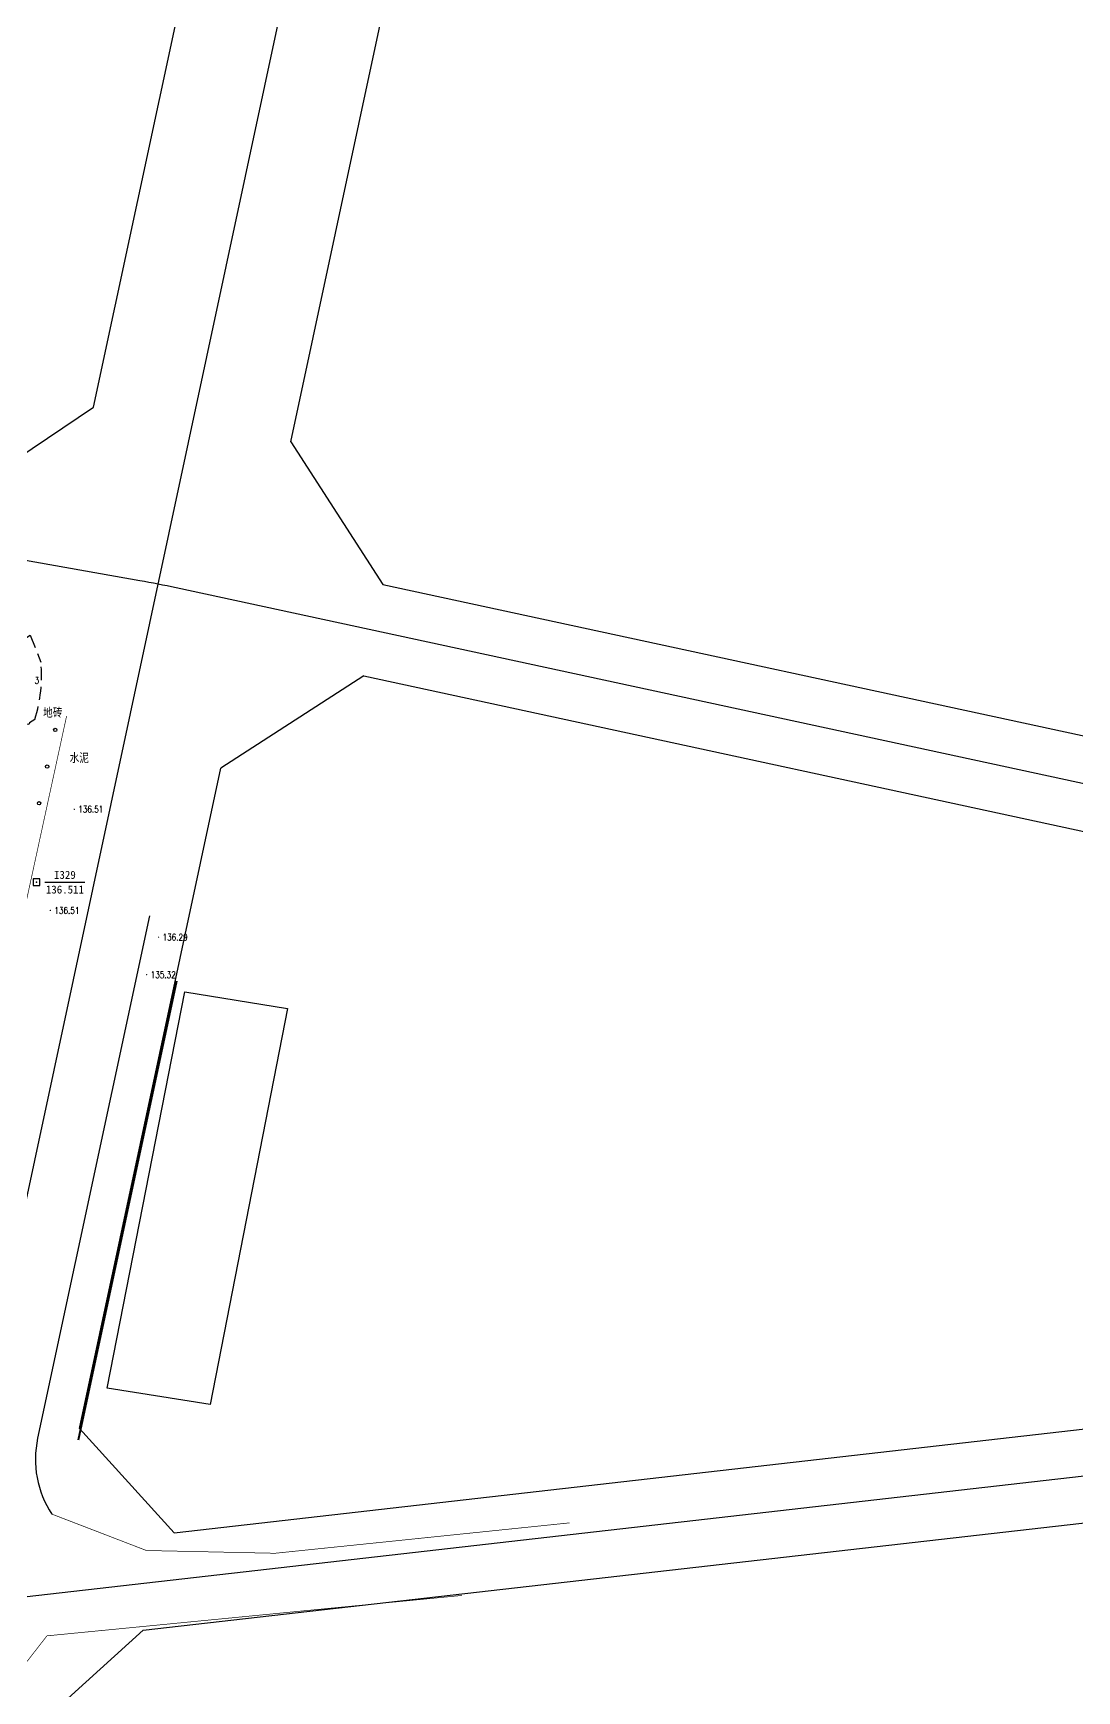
# Model space of a CAD drawing. Extents: x 529262 to 576451, y 2694391 to 2717535.
# Drawn here: x 564213.5 to 564370, y 2710374.1 to 2710622.6 of the extents above; entities that cross this region are included whole.
import ezdxf
from ezdxf.enums import TextEntityAlignment as Align
from ezdxf.xclip import XClip

# ---------------------------------------------------------------- set-up
doc = ezdxf.new("R2010")
doc.units = 0
doc.header["$XCLIPFRAME"] = 0
doc.linetypes.add('CONTINOUS', pattern=[0])
doc.linetypes.add('X5', pattern=[3, 2, -1])
for name, color, linetype in [('DLSS', 4, 'Continuous'), ('GCD', 8, 'Continuous'), ('JMD', 8, 'Continuous'), ('KZD', 8, 'Continuous'), ('PP-COM', 7, 'Continuous'), ('RD-中线', 40, 'Continuous'), ('RD-红线', 7, 'Continuous'), ('ZBTZ', 8, 'Continuous'), ('ZJ', 7, 'Continuous')]:
    doc.layers.add(name, color=color, linetype=linetype)
doc.layers.add('规划人行道', color=130, linetype='CONTINOUS', lineweight=30)
doc.layers.add('规划道路红线', color=5, linetype='Continuous', lineweight=40)
doc.styles.add('HZ', font='rs.shx', dxfattribs={"width": 0.8, "bigfont": 'hztxt.shx'})
doc.styles.add('等线体', font='simhei.ttf')

# ---------------------------------------------------------------- blocks, each defined once
blk = doc.blocks.new('A$C19FD0107')
at = {"layer": 'RD-中线', "color": 8, "linetype": 'Continuous', "flags": 128}
for points in [[(-6832.92, 15835.55), (-6741.2, 16264.11, -0.004965), (-6740.55, 16267.02), (-6733.24, 16298.13, 0.005421), (-6732.53, 16301.31), (-6689.22, 16505.47)], [(-7111.18, 16211.49), (-7085.28, 16206.83), (-7058.57, 16201.1), (-7030.79, 16194.64), (-6901.04, 16173.08), (-6870.57, 16167.45), (-6839.63, 16162.62), (-6768.46, 16149.97, -0.009225), (-6763.03, 16148.9), (-6572.58, 16107.76)], [(-6798.56, 15996.11), (-6609, 16017.77, 0.093849), (-6555.69, 16034.32)]]:
    blk.add_lwpolyline(points, format="xyb", dxfattribs=at)
at = {"layer": 'RD-红线', "color": 8, "linetype": 'Continuous', "flags": 128}
for points in [[(-6775.41, 16175.95), (-6758.89, 16253.12)], [(-6745.84, 16170.73), (-6728.94, 16249.73)], [(-6732.04, 16149.37), (-6612.2, 16123.48)], [(-6734.91, 16135.66), (-6605.93, 16107.8)], [(-6777.5, 16022.82), (-6756.31, 16121.84)], [(-6763.31, 16007.18), (-6612.33, 16024.44)], [(-6767.96, 15992.56), (-6621.6, 16009.29)]]:
    blk.add_lwpolyline(points, dxfattribs=at)
at = {"layer": 'RD-红线', "color": 8}
for points in [[(-6796.16, 16162), (-6775.41, 16175.95, 0.404001)], [(-6745.84, 16170.73), (-6732.04, 16149.37, 0.413655)], [(-6734.91, 16135.66), (-6756.31, 16121.84, 0.414772)], [(-6777.5, 16022.82), (-6763.31, 16007.18, 0.512825)], [(-6767.96, 15992.56), (-6787.84, 15974.52, 0.32203)]]:
    blk.add_lwpolyline(points, format="xyb", dxfattribs=at)
blk = doc.blocks.new('GC200')
at = {"linetype": 'Continuous', "const_width": 0.2, "flags": 128}
blk.add_lwpolyline([(-0.1, 0, 1), (0.1, 0, 1)], format="xyb", close=True, dxfattribs=at)
blk = doc.blocks.new('gc170')
at = {"color": 8, "linetype": 'Continuous'}
blk.add_circle((0, 0), 0.5, dxfattribs=at)
blk = doc.blocks.new('gc115')
at = {"color": 8}
blk.add_lwpolyline([(-1, -1), (1, -1), (1, 1), (-1, 1)], close=True, dxfattribs=at)
blk.add_point((0, 0), dxfattribs=at)

msp = doc.modelspace()

# ---------------------------------------------------------------- linework, layer by layer
at = {"layer": 'DLSS', "linetype": 'Continuous', "const_width": 0.1, "flags": 128}
for points, elevation in [([(564218.551, 2710520.259), (564214.702, 2710502.568)], 136.767), ([(564214.702, 2710502.568), (564209.531, 2710478.806), (564207.992, 2710474.942), (564204.454, 2710469.293)], 136.767), ([(564216.333, 2710400.585), (564230.512, 2710395.128), (564249.789, 2710394.714), (564293.941, 2710399.272)], 6.518)]:
    msp.add_lwpolyline(points, dxfattribs=dict(at, elevation=elevation))
msp.add_lwpolyline([(564195.827, 2710338.326), (564206.373, 2710370.475), (564215.6, 2710382.333), (564277.818, 2710388.394)], dxfattribs=at)
at = {"layer": 'JMD', "linetype": 'X5'}
msp.add_lwpolyline([(564211.92, 2710531.63), (564213.07, 2710532.379), (564214.701, 2710528.323, -0.0962409), (564213.801, 2710519.726), (564212.978, 2710519.246), (564212.907, 2710518.963), (564212.217, 2710519.083)], format="xyb", dxfattribs=at)
at = {"layer": 'JMD', "linetype": 'Continuous', "flags": 128}
msp.add_lwpolyline([(564236.263, 2710478.873), (564251.678, 2710476.416), (564240.061, 2710417.017), (564224.645, 2710419.473)], close=True, dxfattribs=at)
at = {"layer": 'KZD', "linetype": 'Continuous'}
msp.add_line((564215.292, 2710495.32), (564221.292, 2710495.32), dxfattribs=at)
msp.add_line((564215.292, 2710495.32), (564221.292, 2710495.32), dxfattribs=at)
at = {"layer": '规划人行道', "elevation": 6.518}
msp.add_lwpolyline([(564230.958, 2710490.263), (564214.2, 2710411.963, 0.2007016), (564216.333, 2710400.585, 0.2007016)], format="xyb", dxfattribs=at)
msp.add_lwpolyline([(564230.958, 2710490.263), (564214.2, 2710411.963, 0.2007016), (564216.333, 2710400.585, 0.2007016)], format="xyb", dxfattribs=at)
msp.add_lwpolyline([(564230.958, 2710490.263), (564214.2, 2710411.963, 0.2007016), (564216.333, 2710400.585, 0.2007016)], format="xyb", dxfattribs=at)
at = {"layer": '规划道路红线', "elevation": 6.518, "flags": 128}
msp.add_lwpolyline([(564235.002, 2710480.487), (564220.274, 2710411.672)], dxfattribs=at)
msp.add_lwpolyline([(564235.002, 2710480.487), (564220.274, 2710411.672)], dxfattribs=at)
msp.add_lwpolyline([(564235.002, 2710480.487), (564220.274, 2710411.672)], dxfattribs=at)

# ---------------------------------------------------------------- block references
at = {"layer": 'GCD', "linetype": 'Continuous'}
ref = msp.add_blockref('GC200', (564219.687, 2710506.262, 136.508), dxfattribs=dict(at, xscale=0.5, yscale=0.5))
ref.add_attrib('height', '136.51', dxfattribs={"linetype": 'Continuous', "height": 1, "style": 'HZ', "width": 0.8}).set_placement((564220.287, 2710506.262, 136.508), align=Align.MIDDLE_LEFT)
ref = msp.add_blockref('GC200', (564216.105, 2710491.092, 136.508), dxfattribs=dict(at, xscale=0.5, yscale=0.5))
ref.add_attrib('height', '136.51', dxfattribs={"linetype": 'Continuous', "height": 1, "style": 'HZ', "width": 0.8}).set_placement((564216.705, 2710491.092, 136.508), align=Align.MIDDLE_LEFT)
ref = msp.add_blockref('GC200', (564232.322, 2710487.086, 136.287), dxfattribs=dict(at, xscale=0.5, yscale=0.5))
ref.add_attrib('height', '136.29', dxfattribs={"linetype": 'Continuous', "height": 1, "style": 'HZ', "width": 0.8}).set_placement((564232.922, 2710487.086, 136.287), align=Align.MIDDLE_LEFT)
ref = msp.add_blockref('GC200', (564230.544, 2710481.461, 135.315), dxfattribs=dict(at, xscale=0.5, yscale=0.5))
ref.add_attrib('height', '135.32', dxfattribs={"linetype": 'Continuous', "height": 1, "style": 'HZ', "width": 0.8}).set_placement((564231.144, 2710481.461, 135.315), align=Align.MIDDLE_LEFT)
at = {"layer": 'KZD', "linetype": 'Continuous', "xscale": 0.5, "yscale": 0.5, "zscale": 0.5}
msp.add_blockref('gc115', (564214.042, 2710495.32, 136.511), dxfattribs=at)
msp.add_blockref('gc115', (564214.042, 2710495.32, 136.511), dxfattribs=at)
at = {"layer": 'PP-COM'}
ref = msp.add_blockref('A$C19FD0107', (570997.993, 2694390.603), dxfattribs=at)
XClip(ref).set_block_clipping_path([(-9366.4383134884, 14428.6043910822), (-3328.4480743363, 17452.7484863754)])
at = {"layer": 'ZBTZ', "linetype": 'Continuous', "xscale": 0.5000000000035723, "yscale": 0.5000000000035723, "zscale": 0.5000000000035723, "rotation": 257.6777791668997}
for p in [(564216.834, 2710518.152), (564215.632, 2710512.652), (564214.431, 2710507.152)]:
    msp.add_blockref('gc170', p, dxfattribs=at)

# ---------------------------------------------------------------- texts
at = {"layer": 'KZD', "linetype": 'Continuous', "style": '等线体'}
for s, p in [('I329', (564218.292, 2710496.42)), ('I329', (564218.292, 2710496.42)), ('136.511', (564218.292, 2710494.22)), ('136.511', (564218.292, 2710494.22))]:
    msp.add_text(s, height=1.2, dxfattribs=at).set_placement(p, align=Align.MIDDLE)
at = {"layer": 'ZJ', "color": 8, "linetype": 'Continuous', "style": 'HZ', "width": 0.8}
for s, height, p in [('3', 1, (564214.092, 2710525.577)), ('地砖', 1.5, (564216.475, 2710520.799)), ('水泥', 1.5, (564220.446, 2710514.008))]:
    msp.add_text(s, height=height, dxfattribs=at).set_placement(p, align=Align.MIDDLE)

doc.saveas('drawing.dxf')
